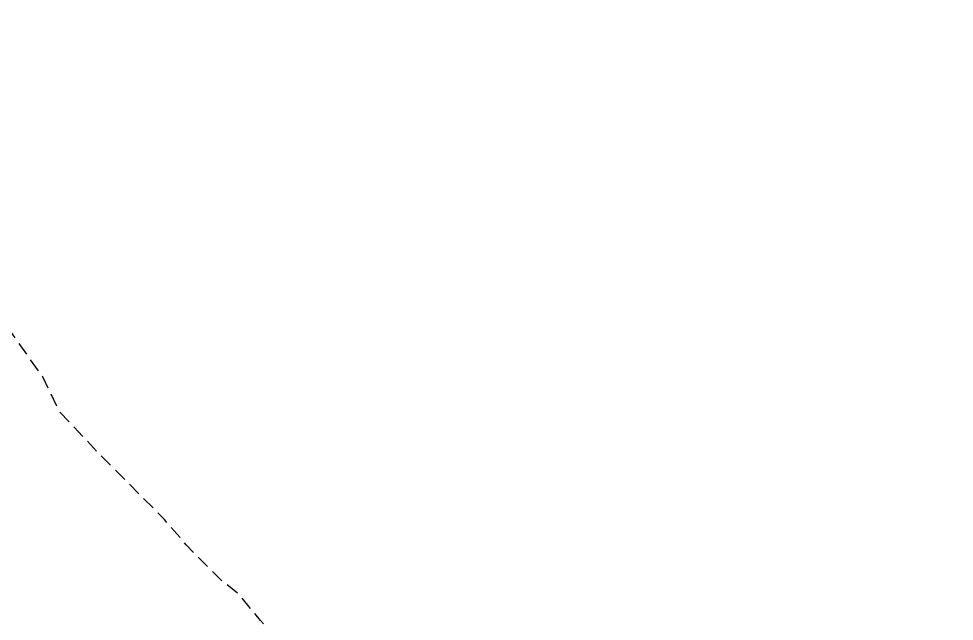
# Model space of a CAD drawing. Header units: metres. Extents: x 320405 to 332543, y 7395686 to 7410003.
# Drawn here: x 321697.1 to 322047, y 7402962 to 7403187.4 of the extents above; entities that cross this region are included whole.
import ezdxf

# ---------------------------------------------------------------- set-up
doc = ezdxf.new("R2010")
doc.units = ezdxf.units.M
doc.header["$LTSCALE"] = 10
doc.header["$MEASUREMENT"] = 0
doc.linetypes.add('DASHED', pattern=[0.75, 0.5, -0.25])
doc.layers.add('Vias Secundárias', color=230, linetype='DASHED')

msp = doc.modelspace()

# ---------------------------------------------------------------- linework, layer by layer
at = {"layer": 'Vias Secundárias', "flags": 128}
msp.add_lwpolyline([(322047.01, 7402845.07), (322037.5, 7402850.21), (322033.66, 7402858.28), (322026.6, 7402862.17), (322007.93, 7402868.95), (321992.74, 7402873.72), (321969.58, 7402880.45), (321955.27, 7402885.32), (321940.54, 7402889.56, 0.37468), (321933.96, 7402886.5), (321928.8, 7402871.12), (321923.69, 7402852.94), (321922.24, 7402847.97), (321913.11, 7402836.89), (321904.19, 7402833.85), (321891.91, 7402837.65), (321880.91, 7402846.01), (321858.49, 7402876.03), (321847.82, 7402893.47), (321845.76, 7402902.81), (321842.82, 7402910.85), (321838.36, 7402918.67), (321826.16, 7402928.81), (321818.65, 7402935.54), (321810.93, 7402940.76), (321800.15, 7402951.47), (321793.08, 7402955.7), (321787.54, 7402962.22), (321779.27, 7402972.21), (321772.51, 7402977.56), (321759.68, 7402990.59), (321751.61, 7403000), (321726.15, 7403025.64), (321712.37, 7403040.38), (321706.05, 7403053.37), (321695.46, 7403068.4, 0.032734), (321688.93, 7403076.49, -0.075992), (321682.43, 7403086.14, -0.182998), (321681.5, 7403097.83, 0.083467), (321682.8, 7403109.01, -0.025211), (321682.8, 7403126.82, 0.044476), (321682.25, 7403141.2, -0.010938), (321680.2, 7403160.5, 0.087942), (321678.53, 7403166.81, -0.192537), (321678.16, 7403173.68, -0.028475), (321683.68, 7403187.38)], format="xyb", dxfattribs=at)

doc.saveas('drawing.dxf')
